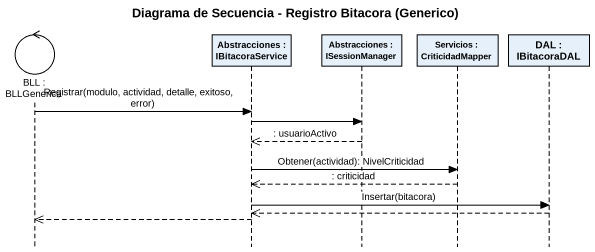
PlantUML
@startuml
title Diagrama de Secuencia - Registro Bitacora (Generico)
hide footbox
control "BLL : BLLGenerica" as BLL_BLLGenerica
participant "Abstracciones : IBitacoraService" as Abstracciones
participant "Abstracciones : ISessionManager" as Abstracciones_2
participant "Servicios : CriticidadMapper" as Servicios
participant "DAL : IBitacoraDAL" as DAL

BLL_BLLGenerica -> Abstracciones : Registrar(modulo, actividad, detalle, exitoso, error)
Abstracciones -> Abstracciones_2
Abstracciones_2 -->> Abstracciones : : usuarioActivo
Abstracciones -> Servicios : Obtener(actividad): NivelCriticidad
Servicios -->> Abstracciones : : criticidad
Abstracciones -> DAL : Insertar(bitacora)
DAL -->> Abstracciones
Abstracciones -->> BLL_BLLGenerica
@enduml
